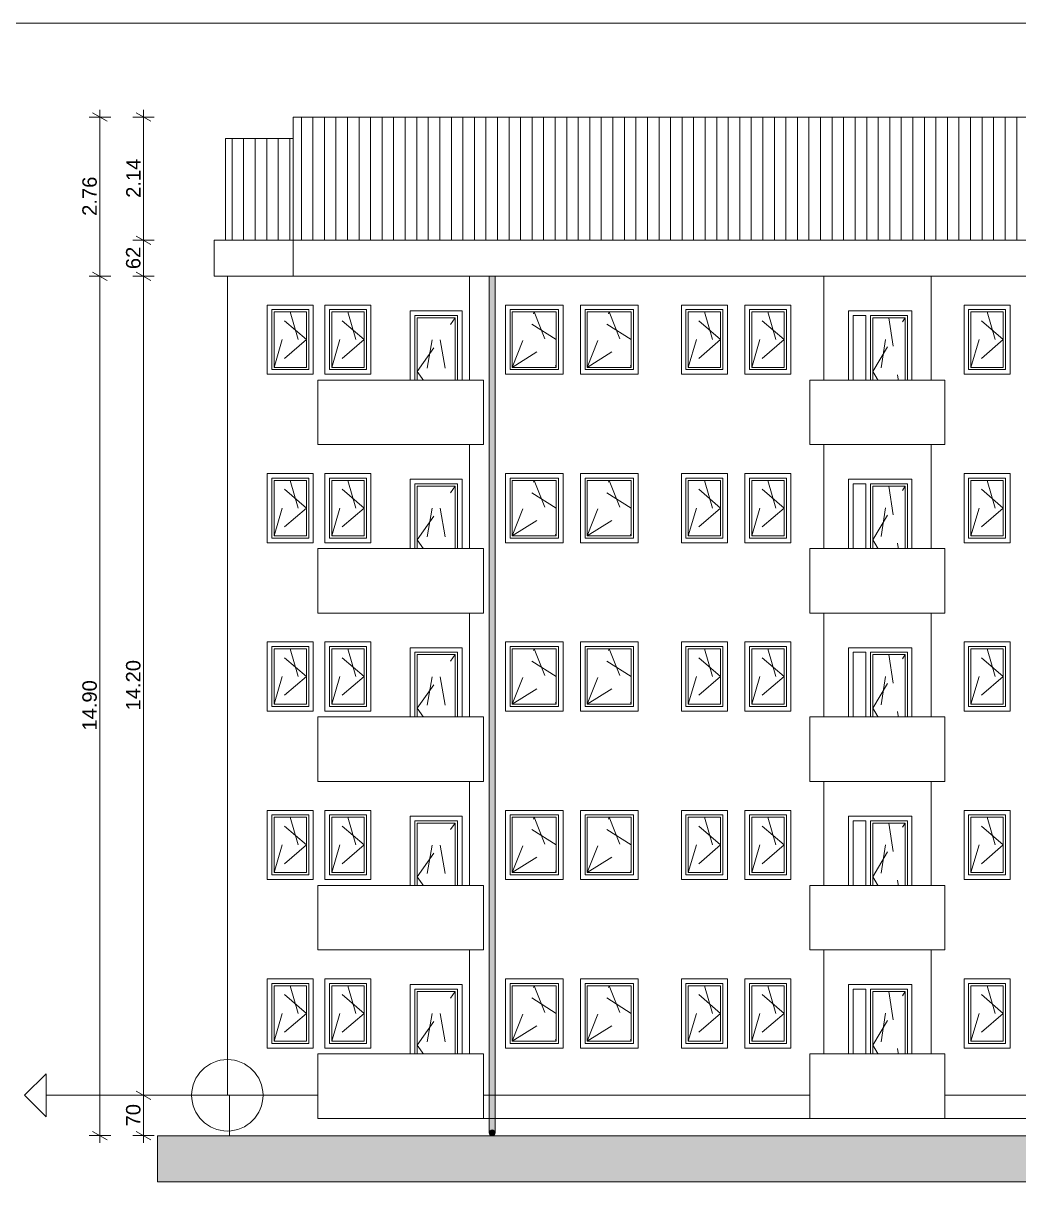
# Model space of a CAD drawing. Header units: feet. Extents: x 2573764 to 2624673, y -122443 to -81443.
# Drawn here: x 2582432 to 2599691, y -101529 to -81443 of the extents above; entities that cross this region are included whole.
import ezdxf

# ---------------------------------------------------------------- set-up
doc = ezdxf.new("R2010")
doc.units = ezdxf.units.FT
doc.header["$MEASUREMENT"] = 0
doc.set_wipeout_variables(frame=1)
doc.linetypes.add('thk_line_type', pattern=[1000, 500, -500])
doc.linetypes.add('Wipeout_Contour', pattern=[1000, 0, -1000])
for name, color, linetype, lineweight in [('2D Drafting - General_Pen_No__1', 7, 'Continuous', 5), ('2D Drafting - General_Pen_No__20', 1, 'Continuous', 5), ('Dimensioning - General_Pen_No__1', 7, 'Continuous', 5), ('Exterior walls_Pen_No__1', 7, 'Continuous', 5), ('Exterior walls_Pen_No__19', 255, 'Continuous', 5), ('Exterior walls_Pen_No__20', 1, 'Continuous', 5), ('Lines_Pen_No__20', 1, 'Continuous', 5), ('Shell - Roof_Pen_No__1', 7, 'Continuous', 5), ('Shell - Roof_Pen_No__20', 1, 'Continuous', 5), ('Shell - Roof_Pen_No__21', 7, 'Continuous', 5)]:
    doc.layers.add(name, color=color, linetype=linetype, lineweight=lineweight)
doc.layers.add('2D Drafting - General_Pen_No__61', color=7, linetype='Continuous', lineweight=5, true_color=0x6a6a6a)
doc.layers.add('Shell - Roof_Pen_No__81', color=7, linetype='Continuous', lineweight=5, true_color=0x6a6a6a)
for name, color, linetype in [('Dimensioning - General', 7, 'Continuous'), ('Exterior walls', 7, 'Continuous'), ('Shell - Roof', 7, 'Continuous')]:
    doc.layers.add(name, color=color, linetype=linetype)
doc.styles.add('GENERATED_STYLE_1', font='arial.ttf')
doc.dimstyles.new('GENERATED_STYLE__1', dxfattribs={"dimtxt": 250, "dimasz": 190, "dimexe": 0.18, "dimexo": 3, "dimgap": 0.09, "dimtad": 1, "dimlfac": 0.001, "dimzin": 0, "dimdsep": 46, "dimtxsty": 'GENERATED_STYLE_1', "dimblk": 'ARROWHEAD_2', "dimblk1": 'ARROWHEAD_2', "dimblk2": 'ARROWHEAD_2', "dimcen": 0.09, "dimclrd": 7, "dimclre": 7, "dimclrt": 7, "dimadec": 0, "dimazin": 0, "dimtfac": 1, "dimtdec": 4, "dimtmove": 0, "dimatfit": 3, "dimfxl": 1, "dimtolj": 1, "dimtzin": 0, "dimarcsym": 0})
pattern_1 = [(90, (2247653.82, -76424.97), (-200, 0), [])]

# ---------------------------------------------------------------- blocks, each defined once
blk = doc.blocks.new('*D8', base_point=(2247654, -76425))
at = {"layer": 'Dimensioning - General_Pen_No__1', "color": 7, "linetype": 'Continuous', "lineweight": 5, "transparency": 16777216}
for p, q in [((2584705, -100029), (2584330, -100029)), ((2584393, -99957), (2584643, -100102)), ((2584518, -100729), (2584518, -100029)), ((2584705, -100729), (2584330, -100729)), ((2584393, -100657), (2584643, -100802)), ((2584518, -100852), (2584518, -100729))]:
    blk.add_line(p, q, dxfattribs=at)
at = {"layer": 'Dimensioning - General_Pen_No__1', "color": 7, "lineweight": 5, "transparency": 16777216, "insert": (2584468, -100569), "char_height": 250, "attachment_point": 7, "rotation": 90, "style": 'GENERATED_STYLE_1'}
blk.add_mtext('\\A1;70', dxfattribs=at)
blk = doc.blocks.new('ARROWHEAD_2')
at = {"color": 0, "linetype": 'Continuous', "lineweight": 0}
for p, q in [((0, 0), (-1, 0)), ((-0.38, -0.66), (0.38, 0.66))]:
    blk.add_line(p, q, dxfattribs=at)
blk = doc.blocks.new('*D9', base_point=(2247654, -76425))
at = {"layer": 'Dimensioning - General_Pen_No__1', "color": 7, "linetype": 'Continuous', "lineweight": 5, "transparency": 16777216}
for p, q in [((2584393, -85757), (2584643, -85902)), ((2584705, -85829), (2584330, -85829)), ((2584518, -100029), (2584518, -85829)), ((2584705, -100029), (2584330, -100029)), ((2584393, -99957), (2584643, -100102))]:
    blk.add_line(p, q, dxfattribs=at)
at = {"layer": 'Dimensioning - General_Pen_No__1', "color": 7, "lineweight": 5, "transparency": 16777216, "insert": (2584468, -93357), "char_height": 250, "attachment_point": 7, "rotation": 90, "style": 'GENERATED_STYLE_1'}
blk.add_mtext('\\A1;14.20', dxfattribs=at)
blk = doc.blocks.new('*D10', base_point=(2247654, -76425))
at = {"layer": 'Dimensioning - General_Pen_No__1', "color": 7, "linetype": 'Continuous', "lineweight": 5, "transparency": 16777216}
for p, q in [((2584393, -85134), (2584643, -85278)), ((2584705, -85206), (2584330, -85206)), ((2584518, -85829), (2584518, -85206)), ((2584393, -85757), (2584643, -85902)), ((2584705, -85829), (2584330, -85829))]:
    blk.add_line(p, q, dxfattribs=at)
at = {"layer": 'Dimensioning - General_Pen_No__1', "color": 7, "lineweight": 5, "transparency": 16777216, "insert": (2584468, -85707), "char_height": 250, "attachment_point": 7, "rotation": 90, "style": 'GENERATED_STYLE_1'}
blk.add_mtext('\\A1;62', dxfattribs=at)
blk = doc.blocks.new('*D11', base_point=(2247654, -76425))
at = {"layer": 'Dimensioning - General_Pen_No__1', "color": 7, "linetype": 'Continuous', "lineweight": 5, "transparency": 16777216}
for p, q in [((2584518, -83070), (2584518, -82948)), ((2584705, -83070), (2584330, -83070)), ((2584643, -83143), (2584393, -82998)), ((2584518, -85206), (2584518, -83070)), ((2584393, -85134), (2584643, -85278)), ((2584705, -85206), (2584330, -85206))]:
    blk.add_line(p, q, dxfattribs=at)
at = {"layer": 'Dimensioning - General_Pen_No__1', "color": 7, "lineweight": 5, "transparency": 16777216, "insert": (2584468, -84471), "char_height": 250, "attachment_point": 7, "rotation": 90, "style": 'GENERATED_STYLE_1'}
blk.add_mtext('\\A1;2.14', dxfattribs=at)
blk = doc.blocks.new('*D12', base_point=(2247654, -76425))
at = {"layer": 'Dimensioning - General_Pen_No__1', "color": 7, "linetype": 'Continuous', "lineweight": 5, "transparency": 16777216}
for p, q in [((2583636, -85757), (2583886, -85902)), ((2583949, -85829), (2583574, -85829)), ((2583761, -100729), (2583761, -85829)), ((2583949, -100729), (2583574, -100729)), ((2583636, -100657), (2583886, -100802)), ((2583761, -100852), (2583761, -100729))]:
    blk.add_line(p, q, dxfattribs=at)
at = {"layer": 'Dimensioning - General_Pen_No__1', "color": 7, "lineweight": 5, "transparency": 16777216, "insert": (2583711, -93707), "char_height": 250, "attachment_point": 7, "rotation": 90, "style": 'GENERATED_STYLE_1'}
blk.add_mtext('\\A1;14.90', dxfattribs=at)
blk = doc.blocks.new('*D13', base_point=(2247654, -76425))
at = {"layer": 'Dimensioning - General_Pen_No__1', "color": 7, "linetype": 'Continuous', "lineweight": 5, "transparency": 16777216}
for p, q in [((2583761, -83070), (2583761, -82948)), ((2583949, -83070), (2583574, -83070)), ((2583886, -83143), (2583636, -82998)), ((2583761, -85829), (2583761, -83070)), ((2583636, -85757), (2583886, -85902)), ((2583949, -85829), (2583574, -85829))]:
    blk.add_line(p, q, dxfattribs=at)
at = {"layer": 'Dimensioning - General_Pen_No__1', "color": 7, "lineweight": 5, "transparency": 16777216, "insert": (2583711, -84783), "char_height": 250, "attachment_point": 7, "rotation": 90, "style": 'GENERATED_STYLE_1'}
blk.add_mtext('\\A1;2.76', dxfattribs=at)
blk = doc.blocks.new('Wall_2', base_point=(2590561, -85829))
at = {"layer": 'Exterior walls', "linetype": 'Continuous', "lineweight": 5}
blk.add_hatch(color=255, dxfattribs=at).paths.add_polyline_path([(2590511, -85829), (2590511, -100680), (2590611, -100680), (2590611, -85829)])
at = {"layer": 'Exterior walls_Pen_No__1', "color": 7, "linetype": 'Continuous', "lineweight": 5, "flags": 128}
for points in [[(2590511, -85829), (2590511, -100680)], [(2590611, -85829), (2590511, -85829)], [(2590611, -100680), (2590611, -85829)], [(2590511, -100680), (2590611, -100680)]]:
    blk.add_lwpolyline(points, dxfattribs=at)
blk = doc.blocks.new('Line_1', base_point=(2585971, -100030))
at = {"layer": 'Shell - Roof_Pen_No__20', "color": 1, "linetype": 'Continuous', "lineweight": 5}
for p, q in [((2582457, -100030), (2582832, -99655)), ((2582832, -99655), (2582832, -100405)), ((2582457, -100030), (2582832, -100405)), ((2585971, -100030), (2582832, -100030))]:
    blk.add_line(p, q, dxfattribs=at)

msp = doc.modelspace()

# ---------------------------------------------------------------- hatches: boundary and pattern name
at = {"layer": '2D Drafting - General_Pen_No__61', "linetype": 'Continuous', "lineweight": 5, "true_color": 0x6a6a6a}
msp.add_hatch(color=251, dxfattribs=at).paths.add_polyline_path([(2588761.261, -100729.481), (2609661.261, -100729.481), (2609661.261, -101529.481), (2588761.261, -101529.481), (2584761.261, -101529.481), (2584761.261, -100729.481)])
at = {"layer": 'Exterior walls_Pen_No__19', "linetype": 'Continuous', "lineweight": 5}
msp.add_hatch(color=255, dxfattribs=at).paths.add_polyline_path([(2590511.261, -100679.587, 1), (2590611.261, -100679.587, 1)])

# ---------------------------------------------------------------- linework, layer by layer
at = {"layer": '2D Drafting - General_Pen_No__1', "color": 7, "linetype": 'Continuous', "lineweight": 5, "flags": 128}
msp.add_lwpolyline([(2588761.261, -100729.481), (2609661.261, -100729.481), (2609661.261, -101529.481), (2588761.261, -101529.481), (2584761.261, -101529.481), (2584761.261, -100729.481)], close=True, dxfattribs=at)
at = {"layer": '2D Drafting - General_Pen_No__20', "color": 1, "linetype": 'Continuous', "lineweight": 5}
msp.add_circle((2585971.261, -100029.481), 618.91, dxfattribs=at)
at = {"layer": 'Exterior walls_Pen_No__1', "color": 7, "linetype": 'Continuous', "lineweight": 5, "flags": 128}
msp.add_lwpolyline([(2590511.261, -100679.587, 1), (2590611.261, -100679.587, 1)], format="xyb", close=True, dxfattribs=at)
at = {"layer": 'Exterior walls_Pen_No__20', "color": 1, "linetype": 'Continuous', "lineweight": 5}
for points in [[(2586661.261, -87529.481), (2587461.261, -87529.481), (2587461.261, -86329.481), (2586661.261, -86329.481)], [(2587661.261, -87529.481), (2588461.261, -87529.481), (2588461.261, -86329.481), (2587661.261, -86329.481)], [(2590791.261, -87529.481), (2591791.261, -87529.481), (2591791.261, -86329.481), (2590791.261, -86329.481)], [(2592091.261, -87529.481), (2593091.261, -87529.481), (2593091.261, -86329.481), (2592091.261, -86329.481)], [(2593841.261, -87529.481), (2594641.261, -87529.481), (2594641.261, -86329.481), (2593841.261, -86329.481)], [(2594941.261, -87529.481), (2595741.261, -87529.481), (2595741.261, -86329.481), (2594941.261, -86329.481)], [(2598741.261, -87529.481), (2599541.261, -87529.481), (2599541.261, -86329.481), (2598741.261, -86329.481)], [(2586741.261, -87449.481), (2587381.261, -87449.481), (2587381.261, -86409.481), (2586741.261, -86409.481)], [(2586781.261, -87409.481), (2587341.261, -87409.481), (2587341.261, -86449.481), (2586781.261, -86449.481)], [(2587741.261, -87449.481), (2588381.261, -87449.481), (2588381.261, -86409.481), (2587741.261, -86409.481)], [(2587781.261, -87409.481), (2588341.261, -87409.481), (2588341.261, -86449.481), (2587781.261, -86449.481)], [(2590041.261, -88529.481), (2589141.261, -88529.481), (2589141.261, -86429.481), (2590041.261, -86429.481)], [(2589961.261, -88449.481), (2589221.261, -88449.481), (2589221.261, -86509.481), (2589961.261, -86509.481)], [(2589921.261, -88409.481), (2589261.261, -88409.481), (2589261.261, -86549.481), (2589921.261, -86549.481)], [(2590871.261, -87449.481), (2591711.261, -87449.481), (2591711.261, -86409.481), (2590871.261, -86409.481)], [(2590911.261, -87409.481), (2591671.261, -87409.481), (2591671.261, -86449.481), (2590911.261, -86449.481)], [(2592171.261, -87449.481), (2593011.261, -87449.481), (2593011.261, -86409.481), (2592171.261, -86409.481)], [(2592211.261, -87409.481), (2592971.261, -87409.481), (2592971.261, -86449.481), (2592211.261, -86449.481)], [(2593921.261, -87449.481), (2594561.261, -87449.481), (2594561.261, -86409.481), (2593921.261, -86409.481)], [(2593961.261, -87409.481), (2594521.261, -87409.481), (2594521.261, -86449.481), (2593961.261, -86449.481)], [(2595021.261, -87449.481), (2595661.261, -87449.481), (2595661.261, -86409.481), (2595021.261, -86409.481)], [(2595061.261, -87409.481), (2595621.261, -87409.481), (2595621.261, -86449.481), (2595061.261, -86449.481)], [(2597118.918, -88449.481), (2597758.918, -88449.481), (2597758.918, -86509.481), (2597118.918, -86509.481)], [(2597158.918, -88409.481), (2597718.918, -88409.481), (2597718.918, -86549.481), (2597158.918, -86549.481)], [(2598821.261, -87449.481), (2599461.261, -87449.481), (2599461.261, -86409.481), (2598821.261, -86409.481)], [(2598861.261, -87409.481), (2599421.261, -87409.481), (2599421.261, -86449.481), (2598861.261, -86449.481)], [(2586661.261, -90449.481), (2587461.261, -90449.481), (2587461.261, -89249.481), (2586661.261, -89249.481)], [(2586741.261, -90369.481), (2587381.261, -90369.481), (2587381.261, -89329.481), (2586741.261, -89329.481)], [(2586781.261, -90329.481), (2587341.261, -90329.481), (2587341.261, -89369.481), (2586781.261, -89369.481)], [(2587661.261, -90449.481), (2588461.261, -90449.481), (2588461.261, -89249.481), (2587661.261, -89249.481)], [(2587741.261, -90369.481), (2588381.261, -90369.481), (2588381.261, -89329.481), (2587741.261, -89329.481)], [(2587781.261, -90329.481), (2588341.261, -90329.481), (2588341.261, -89369.481), (2587781.261, -89369.481)], [(2590041.261, -91449.481), (2589141.261, -91449.481), (2589141.261, -89349.481), (2590041.261, -89349.481)], [(2590791.261, -90449.481), (2591791.261, -90449.481), (2591791.261, -89249.481), (2590791.261, -89249.481)], [(2590871.261, -90369.481), (2591711.261, -90369.481), (2591711.261, -89329.481), (2590871.261, -89329.481)], [(2590911.261, -90329.481), (2591671.261, -90329.481), (2591671.261, -89369.481), (2590911.261, -89369.481)], [(2592091.261, -90449.481), (2593091.261, -90449.481), (2593091.261, -89249.481), (2592091.261, -89249.481)], [(2592171.261, -90369.481), (2593011.261, -90369.481), (2593011.261, -89329.481), (2592171.261, -89329.481)], [(2592211.261, -90329.481), (2592971.261, -90329.481), (2592971.261, -89369.481), (2592211.261, -89369.481)], [(2593841.261, -90449.481), (2594641.261, -90449.481), (2594641.261, -89249.481), (2593841.261, -89249.481)], [(2593921.261, -90369.481), (2594561.261, -90369.481), (2594561.261, -89329.481), (2593921.261, -89329.481)], [(2593961.261, -90329.481), (2594521.261, -90329.481), (2594521.261, -89369.481), (2593961.261, -89369.481)], [(2594941.261, -90449.481), (2595741.261, -90449.481), (2595741.261, -89249.481), (2594941.261, -89249.481)], [(2595021.261, -90369.481), (2595661.261, -90369.481), (2595661.261, -89329.481), (2595021.261, -89329.481)], [(2595061.261, -90329.481), (2595621.261, -90329.481), (2595621.261, -89369.481), (2595061.261, -89369.481)], [(2598741.261, -90449.481), (2599541.261, -90449.481), (2599541.261, -89249.481), (2598741.261, -89249.481)], [(2598821.261, -90369.481), (2599461.261, -90369.481), (2599461.261, -89329.481), (2598821.261, -89329.481)], [(2598861.261, -90329.481), (2599421.261, -90329.481), (2599421.261, -89369.481), (2598861.261, -89369.481)], [(2589961.261, -91369.481), (2589221.261, -91369.481), (2589221.261, -89429.481), (2589961.261, -89429.481)], [(2589921.261, -91329.481), (2589261.261, -91329.481), (2589261.261, -89469.481), (2589921.261, -89469.481)], [(2597118.918, -91369.481), (2597758.918, -91369.481), (2597758.918, -89429.481), (2597118.918, -89429.481)], [(2597158.918, -91329.481), (2597718.918, -91329.481), (2597718.918, -89469.481), (2597158.918, -89469.481)], [(2586661.261, -93369.481), (2587461.261, -93369.481), (2587461.261, -92169.481), (2586661.261, -92169.481)], [(2587661.261, -93369.481), (2588461.261, -93369.481), (2588461.261, -92169.481), (2587661.261, -92169.481)], [(2590791.261, -93369.481), (2591791.261, -93369.481), (2591791.261, -92169.481), (2590791.261, -92169.481)], [(2592091.261, -93369.481), (2593091.261, -93369.481), (2593091.261, -92169.481), (2592091.261, -92169.481)], [(2593841.261, -93369.481), (2594641.261, -93369.481), (2594641.261, -92169.481), (2593841.261, -92169.481)], [(2594941.261, -93369.481), (2595741.261, -93369.481), (2595741.261, -92169.481), (2594941.261, -92169.481)], [(2598741.261, -93369.481), (2599541.261, -93369.481), (2599541.261, -92169.481), (2598741.261, -92169.481)], [(2586741.261, -93289.481), (2587381.261, -93289.481), (2587381.261, -92249.481), (2586741.261, -92249.481)], [(2586781.261, -93249.481), (2587341.261, -93249.481), (2587341.261, -92289.481), (2586781.261, -92289.481)], [(2587741.261, -93289.481), (2588381.261, -93289.481), (2588381.261, -92249.481), (2587741.261, -92249.481)], [(2587781.261, -93249.481), (2588341.261, -93249.481), (2588341.261, -92289.481), (2587781.261, -92289.481)], [(2590041.261, -94369.481), (2589141.261, -94369.481), (2589141.261, -92269.481), (2590041.261, -92269.481)], [(2589961.261, -94289.481), (2589221.261, -94289.481), (2589221.261, -92349.481), (2589961.261, -92349.481)], [(2589921.261, -94249.481), (2589261.261, -94249.481), (2589261.261, -92389.481), (2589921.261, -92389.481)], [(2590871.261, -93289.481), (2591711.261, -93289.481), (2591711.261, -92249.481), (2590871.261, -92249.481)], [(2590911.261, -93249.481), (2591671.261, -93249.481), (2591671.261, -92289.481), (2590911.261, -92289.481)], [(2592171.261, -93289.481), (2593011.261, -93289.481), (2593011.261, -92249.481), (2592171.261, -92249.481)], [(2592211.261, -93249.481), (2592971.261, -93249.481), (2592971.261, -92289.481), (2592211.261, -92289.481)], [(2593921.261, -93289.481), (2594561.261, -93289.481), (2594561.261, -92249.481), (2593921.261, -92249.481)], [(2593961.261, -93249.481), (2594521.261, -93249.481), (2594521.261, -92289.481), (2593961.261, -92289.481)], [(2595021.261, -93289.481), (2595661.261, -93289.481), (2595661.261, -92249.481), (2595021.261, -92249.481)], [(2595061.261, -93249.481), (2595621.261, -93249.481), (2595621.261, -92289.481), (2595061.261, -92289.481)], [(2597118.918, -94289.481), (2597758.918, -94289.481), (2597758.918, -92349.481), (2597118.918, -92349.481)], [(2597158.918, -94249.481), (2597718.918, -94249.481), (2597718.918, -92389.481), (2597158.918, -92389.481)], [(2598821.261, -93289.481), (2599461.261, -93289.481), (2599461.261, -92249.481), (2598821.261, -92249.481)], [(2598861.261, -93249.481), (2599421.261, -93249.481), (2599421.261, -92289.481), (2598861.261, -92289.481)], [(2586661.261, -96289.481), (2587461.261, -96289.481), (2587461.261, -95089.481), (2586661.261, -95089.481)], [(2586741.261, -96209.481), (2587381.261, -96209.481), (2587381.261, -95169.481), (2586741.261, -95169.481)], [(2586781.261, -96169.481), (2587341.261, -96169.481), (2587341.261, -95209.481), (2586781.261, -95209.481)], [(2587661.261, -96289.481), (2588461.261, -96289.481), (2588461.261, -95089.481), (2587661.261, -95089.481)], [(2587741.261, -96209.481), (2588381.261, -96209.481), (2588381.261, -95169.481), (2587741.261, -95169.481)], [(2587781.261, -96169.481), (2588341.261, -96169.481), (2588341.261, -95209.481), (2587781.261, -95209.481)], [(2590041.261, -97289.481), (2589141.261, -97289.481), (2589141.261, -95189.481), (2590041.261, -95189.481)], [(2590791.261, -96289.481), (2591791.261, -96289.481), (2591791.261, -95089.481), (2590791.261, -95089.481)], [(2590871.261, -96209.481), (2591711.261, -96209.481), (2591711.261, -95169.481), (2590871.261, -95169.481)], [(2590911.261, -96169.481), (2591671.261, -96169.481), (2591671.261, -95209.481), (2590911.261, -95209.481)], [(2592091.261, -96289.481), (2593091.261, -96289.481), (2593091.261, -95089.481), (2592091.261, -95089.481)], [(2592171.261, -96209.481), (2593011.261, -96209.481), (2593011.261, -95169.481), (2592171.261, -95169.481)], [(2592211.261, -96169.481), (2592971.261, -96169.481), (2592971.261, -95209.481), (2592211.261, -95209.481)], [(2593841.261, -96289.481), (2594641.261, -96289.481), (2594641.261, -95089.481), (2593841.261, -95089.481)], [(2593921.261, -96209.481), (2594561.261, -96209.481), (2594561.261, -95169.481), (2593921.261, -95169.481)], [(2593961.261, -96169.481), (2594521.261, -96169.481), (2594521.261, -95209.481), (2593961.261, -95209.481)], [(2594941.261, -96289.481), (2595741.261, -96289.481), (2595741.261, -95089.481), (2594941.261, -95089.481)], [(2595021.261, -96209.481), (2595661.261, -96209.481), (2595661.261, -95169.481), (2595021.261, -95169.481)], [(2595061.261, -96169.481), (2595621.261, -96169.481), (2595621.261, -95209.481), (2595061.261, -95209.481)], [(2598741.261, -96289.481), (2599541.261, -96289.481), (2599541.261, -95089.481), (2598741.261, -95089.481)], [(2598821.261, -96209.481), (2599461.261, -96209.481), (2599461.261, -95169.481), (2598821.261, -95169.481)], [(2598861.261, -96169.481), (2599421.261, -96169.481), (2599421.261, -95209.481), (2598861.261, -95209.481)], [(2589961.261, -97209.481), (2589221.261, -97209.481), (2589221.261, -95269.481), (2589961.261, -95269.481)], [(2589921.261, -97169.481), (2589261.261, -97169.481), (2589261.261, -95309.481), (2589921.261, -95309.481)], [(2597118.918, -97209.481), (2597758.918, -97209.481), (2597758.918, -95269.481), (2597118.918, -95269.481)], [(2597158.918, -97169.481), (2597718.918, -97169.481), (2597718.918, -95309.481), (2597158.918, -95309.481)], [(2586661.261, -99209.481), (2587461.261, -99209.481), (2587461.261, -98009.481), (2586661.261, -98009.481)], [(2587661.261, -99209.481), (2588461.261, -99209.481), (2588461.261, -98009.481), (2587661.261, -98009.481)], [(2590791.261, -99209.481), (2591791.261, -99209.481), (2591791.261, -98009.481), (2590791.261, -98009.481)], [(2592091.261, -99209.481), (2593091.261, -99209.481), (2593091.261, -98009.481), (2592091.261, -98009.481)], [(2593841.261, -99209.481), (2594641.261, -99209.481), (2594641.261, -98009.481), (2593841.261, -98009.481)], [(2594941.261, -99209.481), (2595741.261, -99209.481), (2595741.261, -98009.481), (2594941.261, -98009.481)], [(2598741.261, -99209.481), (2599541.261, -99209.481), (2599541.261, -98009.481), (2598741.261, -98009.481)], [(2586741.261, -99129.481), (2587381.261, -99129.481), (2587381.261, -98089.481), (2586741.261, -98089.481)], [(2586781.261, -99089.481), (2587341.261, -99089.481), (2587341.261, -98129.481), (2586781.261, -98129.481)], [(2587741.261, -99129.481), (2588381.261, -99129.481), (2588381.261, -98089.481), (2587741.261, -98089.481)], [(2587781.261, -99089.481), (2588341.261, -99089.481), (2588341.261, -98129.481), (2587781.261, -98129.481)], [(2590041.261, -100209.481), (2589141.261, -100209.481), (2589141.261, -98109.481), (2590041.261, -98109.481)], [(2589961.261, -100129.481), (2589221.261, -100129.481), (2589221.261, -98189.481), (2589961.261, -98189.481)], [(2590871.261, -99129.481), (2591711.261, -99129.481), (2591711.261, -98089.481), (2590871.261, -98089.481)], [(2590911.261, -99089.481), (2591671.261, -99089.481), (2591671.261, -98129.481), (2590911.261, -98129.481)], [(2592171.261, -99129.481), (2593011.261, -99129.481), (2593011.261, -98089.481), (2592171.261, -98089.481)], [(2592211.261, -99089.481), (2592971.261, -99089.481), (2592971.261, -98129.481), (2592211.261, -98129.481)], [(2593921.261, -99129.481), (2594561.261, -99129.481), (2594561.261, -98089.481), (2593921.261, -98089.481)], [(2593961.261, -99089.481), (2594521.261, -99089.481), (2594521.261, -98129.481), (2593961.261, -98129.481)], [(2595021.261, -99129.481), (2595661.261, -99129.481), (2595661.261, -98089.481), (2595021.261, -98089.481)], [(2595061.261, -99089.481), (2595621.261, -99089.481), (2595621.261, -98129.481), (2595061.261, -98129.481)], [(2597118.918, -100129.481), (2597758.918, -100129.481), (2597758.918, -98189.481), (2597118.918, -98189.481)], [(2598821.261, -99129.481), (2599461.261, -99129.481), (2599461.261, -98089.481), (2598821.261, -98089.481)], [(2598861.261, -99089.481), (2599421.261, -99089.481), (2599421.261, -98129.481), (2598861.261, -98129.481)], [(2589921.261, -100089.481), (2589261.261, -100089.481), (2589261.261, -98229.481), (2589921.261, -98229.481)], [(2597158.918, -100089.481), (2597718.918, -100089.481), (2597718.918, -98229.481), (2597158.918, -98229.481)]]:
    msp.add_lwpolyline(points, close=True, dxfattribs=at)
for points in [[(2597038.918, -86429.481), (2596738.918, -86429.481), (2596738.918, -88529.481), (2597038.918, -88529.481)], [(2597038.918, -86509.481), (2596818.918, -86509.481), (2596818.918, -88449.481), (2597038.918, -88449.481)], [(2597038.918, -88529.481), (2597838.918, -88529.481), (2597838.918, -86429.481), (2597038.918, -86429.481)], [(2597038.918, -86509.481), (2597038.918, -88449.481)], [(2597038.918, -89349.481), (2596738.918, -89349.481), (2596738.918, -91449.481), (2597038.918, -91449.481)], [(2597038.918, -91449.481), (2597838.918, -91449.481), (2597838.918, -89349.481), (2597038.918, -89349.481)], [(2597038.918, -89429.481), (2596818.918, -89429.481), (2596818.918, -91369.481), (2597038.918, -91369.481)], [(2597038.918, -89429.481), (2597038.918, -91369.481)], [(2597038.918, -92269.481), (2596738.918, -92269.481), (2596738.918, -94369.481), (2597038.918, -94369.481)], [(2597038.918, -92349.481), (2596818.918, -92349.481), (2596818.918, -94289.481), (2597038.918, -94289.481)], [(2597038.918, -94369.481), (2597838.918, -94369.481), (2597838.918, -92269.481), (2597038.918, -92269.481)], [(2597038.918, -92349.481), (2597038.918, -94289.481)], [(2597038.918, -95189.481), (2596738.918, -95189.481), (2596738.918, -97289.481), (2597038.918, -97289.481)], [(2597038.918, -97289.481), (2597838.918, -97289.481), (2597838.918, -95189.481), (2597038.918, -95189.481)], [(2597038.918, -95269.481), (2596818.918, -95269.481), (2596818.918, -97209.481), (2597038.918, -97209.481)], [(2597038.918, -95269.481), (2597038.918, -97209.481)], [(2597038.918, -98109.481), (2596738.918, -98109.481), (2596738.918, -100209.481), (2597038.918, -100209.481)], [(2597038.918, -98189.481), (2596818.918, -98189.481), (2596818.918, -100129.481), (2597038.918, -100129.481)], [(2597038.918, -100209.481), (2597838.918, -100209.481), (2597838.918, -98109.481), (2597038.918, -98109.481)], [(2597038.918, -98189.481), (2597038.918, -100129.481)]]:
    msp.add_lwpolyline(points, dxfattribs=at)
at = {"layer": 'Lines_Pen_No__20', "color": 1, "linetype": 'thk_line_type', "lineweight": 5}
for p, q in [((2586781.261, -87409.481), (2587061.261, -86449.481)), ((2587341.261, -86929.481), (2586781.261, -86449.481)), ((2587061.261, -86449.481), (2587341.261, -87409.481)), ((2587781.261, -87409.481), (2588061.261, -86449.481)), ((2588341.261, -86929.481), (2587781.261, -86449.481)), ((2588061.261, -86449.481), (2588341.261, -87409.481)), ((2589261.261, -87479.481), (2589921.261, -86549.481)), ((2589261.261, -88409.481), (2589591.261, -86549.481)), ((2589921.261, -88409.481), (2589591.261, -86549.481)), ((2591671.261, -86929.481), (2590911.261, -86449.481)), ((2590911.261, -87409.481), (2591291.261, -86449.481)), ((2591291.261, -86449.481), (2591671.261, -87409.481)), ((2592971.261, -86929.481), (2592211.261, -86449.481)), ((2592211.261, -87409.481), (2592591.261, -86449.481)), ((2592591.261, -86449.481), (2592971.261, -87409.481)), ((2593961.261, -87409.481), (2594241.261, -86449.481)), ((2594521.261, -86929.481), (2593961.261, -86449.481)), ((2594241.261, -86449.481), (2594521.261, -87409.481)), ((2595061.261, -87409.481), (2595341.261, -86449.481)), ((2595621.261, -86929.481), (2595061.261, -86449.481)), ((2595341.261, -86449.481), (2595621.261, -87409.481)), ((2597158.918, -87479.481), (2597718.918, -86549.481)), ((2597158.918, -88409.481), (2597438.918, -86549.481)), ((2597438.918, -86549.481), (2597718.918, -88409.481)), ((2598861.261, -87409.481), (2599141.261, -86449.481)), ((2599421.261, -86929.481), (2598861.261, -86449.481)), ((2599141.261, -86449.481), (2599421.261, -87409.481)), ((2587341.261, -86929.481), (2586781.261, -87409.481)), ((2588341.261, -86929.481), (2587781.261, -87409.481)), ((2590911.261, -87409.481), (2591671.261, -86929.481)), ((2592211.261, -87409.481), (2592971.261, -86929.481)), ((2594521.261, -86929.481), (2593961.261, -87409.481)), ((2595621.261, -86929.481), (2595061.261, -87409.481)), ((2599421.261, -86929.481), (2598861.261, -87409.481)), ((2589261.261, -87479.481), (2589921.261, -88409.481)), ((2597158.918, -87479.481), (2597718.918, -88409.481)), ((2586781.261, -90329.481), (2587061.261, -89369.481)), ((2587341.261, -89849.481), (2586781.261, -89369.481)), ((2587061.261, -89369.481), (2587341.261, -90329.481)), ((2587781.261, -90329.481), (2588061.261, -89369.481)), ((2588341.261, -89849.481), (2587781.261, -89369.481)), ((2588061.261, -89369.481), (2588341.261, -90329.481)), ((2591671.261, -89849.481), (2590911.261, -89369.481)), ((2590911.261, -90329.481), (2591291.261, -89369.481)), ((2591291.261, -89369.481), (2591671.261, -90329.481)), ((2592971.261, -89849.481), (2592211.261, -89369.481)), ((2592211.261, -90329.481), (2592591.261, -89369.481)), ((2592591.261, -89369.481), (2592971.261, -90329.481)), ((2593961.261, -90329.481), (2594241.261, -89369.481)), ((2594521.261, -89849.481), (2593961.261, -89369.481)), ((2594241.261, -89369.481), (2594521.261, -90329.481)), ((2595061.261, -90329.481), (2595341.261, -89369.481)), ((2595621.261, -89849.481), (2595061.261, -89369.481)), ((2595341.261, -89369.481), (2595621.261, -90329.481)), ((2598861.261, -90329.481), (2599141.261, -89369.481)), ((2599421.261, -89849.481), (2598861.261, -89369.481)), ((2599141.261, -89369.481), (2599421.261, -90329.481)), ((2589261.261, -90399.481), (2589921.261, -89469.481)), ((2589261.261, -91329.481), (2589591.261, -89469.481)), ((2589921.261, -91329.481), (2589591.261, -89469.481)), ((2597158.918, -90399.481), (2597718.918, -89469.481)), ((2597158.918, -91329.481), (2597438.918, -89469.481)), ((2597438.918, -89469.481), (2597718.918, -91329.481)), ((2587341.261, -89849.481), (2586781.261, -90329.481)), ((2588341.261, -89849.481), (2587781.261, -90329.481)), ((2590911.261, -90329.481), (2591671.261, -89849.481)), ((2592211.261, -90329.481), (2592971.261, -89849.481)), ((2594521.261, -89849.481), (2593961.261, -90329.481)), ((2595621.261, -89849.481), (2595061.261, -90329.481)), ((2599421.261, -89849.481), (2598861.261, -90329.481)), ((2589261.261, -90399.481), (2589921.261, -91329.481)), ((2597158.918, -90399.481), (2597718.918, -91329.481)), ((2586781.261, -93249.481), (2587061.261, -92289.481)), ((2587341.261, -92769.481), (2586781.261, -92289.481)), ((2587061.261, -92289.481), (2587341.261, -93249.481)), ((2587781.261, -93249.481), (2588061.261, -92289.481)), ((2588341.261, -92769.481), (2587781.261, -92289.481)), ((2588061.261, -92289.481), (2588341.261, -93249.481)), ((2589261.261, -93319.481), (2589921.261, -92389.481)), ((2589261.261, -94249.481), (2589591.261, -92389.481)), ((2589921.261, -94249.481), (2589591.261, -92389.481)), ((2591671.261, -92769.481), (2590911.261, -92289.481)), ((2590911.261, -93249.481), (2591291.261, -92289.481)), ((2591291.261, -92289.481), (2591671.261, -93249.481)), ((2592971.261, -92769.481), (2592211.261, -92289.481)), ((2592211.261, -93249.481), (2592591.261, -92289.481)), ((2592591.261, -92289.481), (2592971.261, -93249.481)), ((2593961.261, -93249.481), (2594241.261, -92289.481)), ((2594521.261, -92769.481), (2593961.261, -92289.481)), ((2594241.261, -92289.481), (2594521.261, -93249.481)), ((2595061.261, -93249.481), (2595341.261, -92289.481)), ((2595621.261, -92769.481), (2595061.261, -92289.481)), ((2595341.261, -92289.481), (2595621.261, -93249.481)), ((2597158.918, -93319.481), (2597718.918, -92389.481)), ((2597158.918, -94249.481), (2597438.918, -92389.481)), ((2597438.918, -92389.481), (2597718.918, -94249.481)), ((2598861.261, -93249.481), (2599141.261, -92289.481)), ((2599421.261, -92769.481), (2598861.261, -92289.481)), ((2599141.261, -92289.481), (2599421.261, -93249.481)), ((2587341.261, -92769.481), (2586781.261, -93249.481)), ((2588341.261, -92769.481), (2587781.261, -93249.481)), ((2590911.261, -93249.481), (2591671.261, -92769.481)), ((2592211.261, -93249.481), (2592971.261, -92769.481)), ((2594521.261, -92769.481), (2593961.261, -93249.481)), ((2595621.261, -92769.481), (2595061.261, -93249.481)), ((2599421.261, -92769.481), (2598861.261, -93249.481)), ((2589261.261, -93319.481), (2589921.261, -94249.481)), ((2597158.918, -93319.481), (2597718.918, -94249.481)), ((2586781.261, -96169.481), (2587061.261, -95209.481)), ((2587341.261, -95689.481), (2586781.261, -95209.481)), ((2587061.261, -95209.481), (2587341.261, -96169.481)), ((2587781.261, -96169.481), (2588061.261, -95209.481)), ((2588341.261, -95689.481), (2587781.261, -95209.481)), ((2588061.261, -95209.481), (2588341.261, -96169.481)), ((2591671.261, -95689.481), (2590911.261, -95209.481)), ((2590911.261, -96169.481), (2591291.261, -95209.481)), ((2591291.261, -95209.481), (2591671.261, -96169.481)), ((2592971.261, -95689.481), (2592211.261, -95209.481)), ((2592211.261, -96169.481), (2592591.261, -95209.481)), ((2592591.261, -95209.481), (2592971.261, -96169.481)), ((2593961.261, -96169.481), (2594241.261, -95209.481)), ((2594521.261, -95689.481), (2593961.261, -95209.481)), ((2594241.261, -95209.481), (2594521.261, -96169.481)), ((2595061.261, -96169.481), (2595341.261, -95209.481)), ((2595621.261, -95689.481), (2595061.261, -95209.481)), ((2595341.261, -95209.481), (2595621.261, -96169.481)), ((2598861.261, -96169.481), (2599141.261, -95209.481)), ((2599421.261, -95689.481), (2598861.261, -95209.481)), ((2599141.261, -95209.481), (2599421.261, -96169.481)), ((2589261.261, -96239.481), (2589921.261, -95309.481)), ((2589261.261, -97169.481), (2589591.261, -95309.481)), ((2589921.261, -97169.481), (2589591.261, -95309.481)), ((2597158.918, -96239.481), (2597718.918, -95309.481)), ((2597158.918, -97169.481), (2597438.918, -95309.481)), ((2597438.918, -95309.481), (2597718.918, -97169.481)), ((2587341.261, -95689.481), (2586781.261, -96169.481)), ((2588341.261, -95689.481), (2587781.261, -96169.481)), ((2590911.261, -96169.481), (2591671.261, -95689.481)), ((2592211.261, -96169.481), (2592971.261, -95689.481)), ((2594521.261, -95689.481), (2593961.261, -96169.481)), ((2595621.261, -95689.481), (2595061.261, -96169.481)), ((2599421.261, -95689.481), (2598861.261, -96169.481)), ((2589261.261, -96239.481), (2589921.261, -97169.481)), ((2597158.918, -96239.481), (2597718.918, -97169.481)), ((2586781.261, -99089.481), (2587061.261, -98129.481)), ((2587341.261, -98609.481), (2586781.261, -98129.481)), ((2587061.261, -98129.481), (2587341.261, -99089.481)), ((2587781.261, -99089.481), (2588061.261, -98129.481)), ((2588341.261, -98609.481), (2587781.261, -98129.481)), ((2588061.261, -98129.481), (2588341.261, -99089.481)), ((2591671.261, -98609.481), (2590911.261, -98129.481)), ((2590911.261, -99089.481), (2591291.261, -98129.481)), ((2591291.261, -98129.481), (2591671.261, -99089.481)), ((2592971.261, -98609.481), (2592211.261, -98129.481)), ((2592211.261, -99089.481), (2592591.261, -98129.481)), ((2592591.261, -98129.481), (2592971.261, -99089.481)), ((2593961.261, -99089.481), (2594241.261, -98129.481)), ((2594521.261, -98609.481), (2593961.261, -98129.481)), ((2594241.261, -98129.481), (2594521.261, -99089.481)), ((2595061.261, -99089.481), (2595341.261, -98129.481)), ((2595621.261, -98609.481), (2595061.261, -98129.481)), ((2595341.261, -98129.481), (2595621.261, -99089.481)), ((2598861.261, -99089.481), (2599141.261, -98129.481)), ((2599421.261, -98609.481), (2598861.261, -98129.481)), ((2599141.261, -98129.481), (2599421.261, -99089.481)), ((2589261.261, -99159.481), (2589921.261, -98229.481)), ((2589261.261, -100089.481), (2589591.261, -98229.481)), ((2589921.261, -100089.481), (2589591.261, -98229.481)), ((2597158.918, -99159.481), (2597718.918, -98229.481)), ((2597158.918, -100089.481), (2597438.918, -98229.481)), ((2597438.918, -98229.481), (2597718.918, -100089.481)), ((2587341.261, -98609.481), (2586781.261, -99089.481)), ((2588341.261, -98609.481), (2587781.261, -99089.481)), ((2590911.261, -99089.481), (2591671.261, -98609.481)), ((2592211.261, -99089.481), (2592971.261, -98609.481)), ((2594521.261, -98609.481), (2593961.261, -99089.481)), ((2595621.261, -98609.481), (2595061.261, -99089.481)), ((2599421.261, -98609.481), (2598861.261, -99089.481)), ((2589261.261, -99159.481), (2589921.261, -100089.481)), ((2597158.918, -99159.481), (2597718.918, -100089.481))]:
    msp.add_line(p, q, dxfattribs=at)
at = {"layer": 'Shell - Roof_Pen_No__1', "color": 7, "linetype": 'Continuous', "lineweight": 5}
for p, q in [((2590171.261, -85829.481), (2590171.261, -87629.481)), ((2596311.261, -85829.481), (2596311.261, -87629.481)), ((2598171.261, -85829.481), (2598171.261, -87629.481)), ((2590171.261, -88749.481), (2590171.261, -90549.481)), ((2596311.261, -88749.481), (2596311.261, -90549.481)), ((2598171.261, -88749.481), (2598171.261, -90549.481)), ((2590171.261, -91669.481), (2590171.261, -93469.481)), ((2596311.261, -91669.481), (2596311.261, -93469.481)), ((2598171.261, -91669.481), (2598171.261, -93469.481)), ((2590171.261, -94589.481), (2590171.261, -96389.481)), ((2596311.261, -94589.481), (2596311.261, -96389.481)), ((2598171.261, -94589.481), (2598171.261, -96389.481)), ((2590171.261, -97509.481), (2590171.261, -99309.481)), ((2596311.261, -97509.481), (2596311.261, -99309.481)), ((2598171.261, -97509.481), (2598171.261, -99309.481))]:
    msp.add_line(p, q, dxfattribs=at)
for points in [[(2608511.261, -100029.481), (2608511.261, -85829.481), (2585971.261, -85829.481), (2585971.261, -100029.481)], [(2585971.261, -100029.481), (2587541.261, -100029.481)], [(2586011.261, -100029.481), (2586011.261, -100729.481)], [(2590411.261, -100029.481), (2596071.261, -100029.481)], [(2598411.261, -100029.481), (2604071.26, -100029.481)], [(2587541.261, -100429.481), (2606941.261, -100429.481)], [(2585971.261, -100729.481), (2587541.261, -100729.481)]]:
    msp.add_lwpolyline(points, dxfattribs=at)
for points in [[(2587461.261, -86329.481), (2586661.261, -86329.481), (2586661.261, -87529.481), (2587461.261, -87529.481)], [(2588461.261, -86329.481), (2587661.261, -86329.481), (2587661.261, -87529.481), (2588461.261, -87529.481)], [(2591791.261, -86329.481), (2590791.261, -86329.481), (2590791.261, -87529.481), (2591791.261, -87529.481)], [(2593091.261, -86329.481), (2592091.261, -86329.481), (2592091.261, -87529.481), (2593091.261, -87529.481)], [(2594641.261, -86329.481), (2593841.261, -86329.481), (2593841.261, -87529.481), (2594641.261, -87529.481)], [(2595741.261, -86329.481), (2594941.261, -86329.481), (2594941.261, -87529.481), (2595741.261, -87529.481)], [(2599541.261, -86329.481), (2598741.261, -86329.481), (2598741.261, -87529.481), (2599541.261, -87529.481)], [(2590041.261, -86429.481), (2589141.261, -86429.481), (2589141.261, -87629.481), (2590041.261, -87629.481)], [(2597838.918, -86429.481), (2596738.918, -86429.481), (2596738.918, -87629.481), (2597838.918, -87629.481)], [(2597838.918, -86429.481), (2596738.918, -86429.481), (2596738.918, -87629.481), (2597838.918, -87629.481)], [(2587541.261, -87629.481), (2590411.261, -87629.481), (2590411.261, -88749.481), (2587541.261, -88749.481)], [(2598411.261, -87629.481), (2596071.261, -87629.481), (2596071.261, -88749.481), (2598411.261, -88749.481)], [(2587461.261, -89249.481), (2586661.261, -89249.481), (2586661.261, -90449.481), (2587461.261, -90449.481)], [(2588461.261, -89249.481), (2587661.261, -89249.481), (2587661.261, -90449.481), (2588461.261, -90449.481)], [(2590041.261, -89349.481), (2589141.261, -89349.481), (2589141.261, -90549.481), (2590041.261, -90549.481)], [(2591791.261, -89249.481), (2590791.261, -89249.481), (2590791.261, -90449.481), (2591791.261, -90449.481)], [(2593091.261, -89249.481), (2592091.261, -89249.481), (2592091.261, -90449.481), (2593091.261, -90449.481)], [(2594641.261, -89249.481), (2593841.261, -89249.481), (2593841.261, -90449.481), (2594641.261, -90449.481)], [(2595741.261, -89249.481), (2594941.261, -89249.481), (2594941.261, -90449.481), (2595741.261, -90449.481)], [(2597838.918, -89349.481), (2596738.918, -89349.481), (2596738.918, -90549.481), (2597838.918, -90549.481)], [(2597838.918, -89349.481), (2596738.918, -89349.481), (2596738.918, -90549.481), (2597838.918, -90549.481)], [(2599541.261, -89249.481), (2598741.261, -89249.481), (2598741.261, -90449.481), (2599541.261, -90449.481)], [(2587541.261, -90549.481), (2590411.261, -90549.481), (2590411.261, -91669.481), (2587541.261, -91669.481)], [(2598411.261, -90549.481), (2596071.261, -90549.481), (2596071.261, -91669.481), (2598411.261, -91669.481)], [(2587461.261, -92169.481), (2586661.261, -92169.481), (2586661.261, -93369.481), (2587461.261, -93369.481)], [(2588461.261, -92169.481), (2587661.261, -92169.481), (2587661.261, -93369.481), (2588461.261, -93369.481)], [(2591791.261, -92169.481), (2590791.261, -92169.481), (2590791.261, -93369.481), (2591791.261, -93369.481)], [(2593091.261, -92169.481), (2592091.261, -92169.481), (2592091.261, -93369.481), (2593091.261, -93369.481)], [(2594641.261, -92169.481), (2593841.261, -92169.481), (2593841.261, -93369.481), (2594641.261, -93369.481)], [(2595741.261, -92169.481), (2594941.261, -92169.481), (2594941.261, -93369.481), (2595741.261, -93369.481)], [(2599541.261, -92169.481), (2598741.261, -92169.481), (2598741.261, -93369.481), (2599541.261, -93369.481)], [(2590041.261, -92269.481), (2589141.261, -92269.481), (2589141.261, -93469.481), (2590041.261, -93469.481)], [(2597838.918, -92269.481), (2596738.918, -92269.481), (2596738.918, -93469.481), (2597838.918, -93469.481)], [(2597838.918, -92269.481), (2596738.918, -92269.481), (2596738.918, -93469.481), (2597838.918, -93469.481)], [(2587541.261, -93469.481), (2590411.261, -93469.481), (2590411.261, -94589.481), (2587541.261, -94589.481)], [(2598411.261, -93469.481), (2596071.261, -93469.481), (2596071.261, -94589.481), (2598411.261, -94589.481)], [(2587461.261, -95089.481), (2586661.261, -95089.481), (2586661.261, -96289.481), (2587461.261, -96289.481)], [(2588461.261, -95089.481), (2587661.261, -95089.481), (2587661.261, -96289.481), (2588461.261, -96289.481)], [(2590041.261, -95189.481), (2589141.261, -95189.481), (2589141.261, -96389.481), (2590041.261, -96389.481)], [(2591791.261, -95089.481), (2590791.261, -95089.481), (2590791.261, -96289.481), (2591791.261, -96289.481)], [(2593091.261, -95089.481), (2592091.261, -95089.481), (2592091.261, -96289.481), (2593091.261, -96289.481)], [(2594641.261, -95089.481), (2593841.261, -95089.481), (2593841.261, -96289.481), (2594641.261, -96289.481)], [(2595741.261, -95089.481), (2594941.261, -95089.481), (2594941.261, -96289.481), (2595741.261, -96289.481)], [(2597838.918, -95189.481), (2596738.918, -95189.481), (2596738.918, -96389.481), (2597838.918, -96389.481)], [(2599541.261, -95089.481), (2598741.261, -95089.481), (2598741.261, -96289.481), (2599541.261, -96289.481)], [(2587541.261, -96389.481), (2590411.261, -96389.481), (2590411.261, -97509.481), (2587541.261, -97509.481)], [(2598411.261, -96389.481), (2596071.261, -96389.481), (2596071.261, -97509.481), (2598411.261, -97509.481)], [(2587461.261, -98009.481), (2586661.261, -98009.481), (2586661.261, -99209.481), (2587461.261, -99209.481)], [(2588461.261, -98009.481), (2587661.261, -98009.481), (2587661.261, -99209.481), (2588461.261, -99209.481)], [(2591791.261, -98009.481), (2590791.261, -98009.481), (2590791.261, -99209.481), (2591791.261, -99209.481)], [(2593091.261, -98009.481), (2592091.261, -98009.481), (2592091.261, -99209.481), (2593091.261, -99209.481)], [(2594641.261, -98009.481), (2593841.261, -98009.481), (2593841.261, -99209.481), (2594641.261, -99209.481)], [(2595741.261, -98009.481), (2594941.261, -98009.481), (2594941.261, -99209.481), (2595741.261, -99209.481)], [(2599541.261, -98009.481), (2598741.261, -98009.481), (2598741.261, -99209.481), (2599541.261, -99209.481)], [(2590041.261, -98109.481), (2589141.261, -98109.481), (2589141.261, -99309.481), (2590041.261, -99309.481)], [(2597838.918, -98109.481), (2596738.918, -98109.481), (2596738.918, -99309.481), (2597838.918, -99309.481)], [(2597838.918, -98109.481), (2596738.918, -98109.481), (2596738.918, -99309.481), (2597838.918, -99309.481)], [(2587541.261, -100429.481), (2590411.261, -100429.481), (2590411.261, -99309.481), (2587541.261, -99309.481)], [(2598411.261, -99309.481), (2596071.261, -99309.481), (2596071.261, -100429.481), (2598411.261, -100429.481)]]:
    msp.add_lwpolyline(points, close=True, dxfattribs=at)
at = {"layer": 'Shell - Roof_Pen_No__21', "color": 7, "linetype": 'Continuous', "lineweight": 5}
msp.add_line((2573763.935, -81442.756), (2624673.367, -81442.756), dxfattribs=at)

# ---------------------------------------------------------------- block references
at = {"layer": 'Exterior walls', "color": 7, "lineweight": 5}
msp.add_blockref('Wall_2', (2590561.261, -85829.481), dxfattribs=at)
at = {"layer": 'Shell - Roof', "color": 1, "linetype": 'Continuous', "lineweight": 5}
msp.add_blockref('Line_1', (2585971.261, -100029.616), dxfattribs=at)

# ---------------------------------------------------------------- dimensions: what is measured, and where the dimension line sits
at = {"layer": 'Dimensioning - General', "color": 7, "linetype": 'Continuous', "lineweight": 5}
for base, p1, p2, picture, middle in [((2583761.09, -85829.481), (2585971.261, -100729.481), (2585971.261, -85829.481), '*D12', (2583586.09, -93286.908)), ((2584517.981, -85829.481), (2585971.261, -100029.481), (2585971.261, -85829.481), '*D9', (2584342.981, -92936.908)), ((2584517.981, -100029.481), (2585971.261, -100729.481), (2585971.261, -100029.481), '*D8', (2584342.981, -100378.607))]:
    dim = msp.add_linear_dim(base=base, p1=p1, p2=p2, angle=90, dimstyle='GENERATED_STYLE__1', dxfattribs=at)
    dim.commit()
    dim.dimension.update_dxf_attribs({"geometry": picture, "text_midpoint": middle, "dimtype": 160, "text_rotation": 90})

# ---------------------------------------------------------------- wipeouts: each hides what was drawn before it
at = {"color": 254, "linetype": 'Wipeout_Contour', "lineweight": 0, "ltscale": 10351602.09158999}
msp.add_wipeout([(2587111.097, -85205.955), (2587111.097, -83443.587), (2585941.261, -83443.587), (2585941.261, -85205.955)], dxfattribs=at).dxf.layer = 'Shell - Roof'

# ---------------------------------------------------------------- next in the draw order: hatches: boundary and pattern name
at = {"layer": 'Shell - Roof_Pen_No__81', "linetype": 'Continuous', "lineweight": 5, "true_color": 0x6a6a6a}
h = msp.add_hatch(dxfattribs=at)
h.set_pattern_fill('SOLDIER_COURSE', color=251, style=0, pattern_type=2)
h.set_pattern_definition(pattern_1)
h.paths.add_polyline_path([(2587111.097, -85205.955), (2587111.097, -83443.587), (2585941.261, -83443.587), (2585941.261, -85205.955)])

# ---------------------------------------------------------------- next in the draw order: linework, layer by layer
at = {"layer": 'Shell - Roof_Pen_No__1', "color": 7, "linetype": 'Continuous', "lineweight": 5}
for points in [[(2587111.097, -83070.459), (2607241.261, -83070.459), (2607241.261, -85205.955), (2587111.097, -85205.955)], [(2585941.261, -83443.587), (2587111.097, -83443.587), (2587111.097, -85205.955), (2585941.261, -85205.955)], [(2587111.097, -85829.481), (2585741.261, -85829.481), (2585741.261, -85205.955), (2587111.097, -85205.955)]]:
    msp.add_lwpolyline(points, close=True, dxfattribs=at)
at = {"layer": 'Shell - Roof_Pen_No__1', "color": 7, "linetype": 'Continuous', "lineweight": 5, "flags": 128}
msp.add_lwpolyline([(2587111.097, -85205.955), (2587111.097, -83443.587), (2585941.261, -83443.587), (2585941.261, -85205.955)], close=True, dxfattribs=at)

# ---------------------------------------------------------------- next in the draw order: dimensions: what is measured, and where the dimension line sits
at = {"layer": 'Dimensioning - General', "color": 7, "linetype": 'Continuous', "lineweight": 5}
for base, p1, p2, picture, middle in [((2583761.09, -83070.459), (2585971.261, -85829.481), (2587111.097, -83070.459), '*D13', (2583586.09, -84457.836)), ((2584517.981, -83070.459), (2585741.261, -85205.955), (2587111.097, -83070.459), '*D11', (2584342.981, -84146.073)), ((2584517.981, -85205.955), (2585971.261, -85829.481), (2585741.261, -85205.955), '*D10', (2584342.981, -85516.844))]:
    dim = msp.add_linear_dim(base=base, p1=p1, p2=p2, angle=90, dimstyle='GENERATED_STYLE__1', dxfattribs=at)
    dim.commit()
    dim.dimension.update_dxf_attribs({"geometry": picture, "text_midpoint": middle, "dimtype": 160, "text_rotation": 90})

# ---------------------------------------------------------------- next in the draw order: wipeouts: each hides what was drawn before it
at = {"color": 254, "linetype": 'Wipeout_Contour', "lineweight": 0, "ltscale": 10361911.62285357}
msp.add_wipeout([(2587541.261, -88749.481), (2590411.261, -88749.481), (2590411.261, -87629.481), (2587541.261, -87629.481)], dxfattribs=at).dxf.layer = 'Exterior walls'
at = {"color": 254, "linetype": 'Wipeout_Contour', "lineweight": 0, "ltscale": 10394952.51898015}
msp.add_wipeout([(2596071.261, -88749.481), (2598411.261, -88749.481), (2598411.261, -87629.481), (2596071.261, -87629.481)], dxfattribs=at).dxf.layer = 'Exterior walls'
at = {"color": 254, "linetype": 'Wipeout_Contour', "lineweight": 0, "ltscale": 10362315.82849703}
msp.add_wipeout([(2587541.261, -91669.481), (2590411.261, -91669.481), (2590411.261, -90549.481), (2587541.261, -90549.481)], dxfattribs=at).dxf.layer = 'Exterior walls'
at = {"color": 254, "linetype": 'Wipeout_Contour', "lineweight": 0, "ltscale": 10395355.43984293}
msp.add_wipeout([(2596071.261, -91669.481), (2598411.261, -91669.481), (2598411.261, -90549.481), (2596071.261, -90549.481)], dxfattribs=at).dxf.layer = 'Exterior walls'
at = {"color": 254, "linetype": 'Wipeout_Contour', "lineweight": 0, "ltscale": 10362733.18309812}
msp.add_wipeout([(2587541.261, -94589.481), (2590411.261, -94589.481), (2590411.261, -93469.481), (2587541.261, -93469.481)], dxfattribs=at).dxf.layer = 'Exterior walls'
at = {"color": 254, "linetype": 'Wipeout_Contour', "lineweight": 0, "ltscale": 10395771.46797359}
msp.add_wipeout([(2596071.261, -94589.481), (2598411.261, -94589.481), (2598411.261, -93469.481), (2596071.261, -93469.481)], dxfattribs=at).dxf.layer = 'Exterior walls'
at = {"color": 254, "linetype": 'Wipeout_Contour', "lineweight": 0, "ltscale": 10363163.68506818}
msp.add_wipeout([(2587541.261, -97509.481), (2590411.261, -97509.481), (2590411.261, -96389.481), (2587541.261, -96389.481)], dxfattribs=at).dxf.layer = 'Exterior walls'
at = {"color": 254, "linetype": 'Wipeout_Contour', "lineweight": 0, "ltscale": 10396200.60179861}
msp.add_wipeout([(2596071.261, -97509.481), (2598411.261, -97509.481), (2598411.261, -96389.481), (2596071.261, -96389.481)], dxfattribs=at).dxf.layer = 'Exterior walls'
at = {"color": 254, "linetype": 'Wipeout_Contour', "lineweight": 0, "ltscale": 10363607.33276881}
msp.add_wipeout([(2587541.261, -100429.481), (2590411.261, -100429.481), (2590411.261, -99309.481), (2587541.261, -99309.481)], dxfattribs=at).dxf.layer = 'Exterior walls'
at = {"color": 254, "linetype": 'Wipeout_Contour', "lineweight": 0, "ltscale": 10396642.83969514}
msp.add_wipeout([(2596071.261, -100429.481), (2598411.261, -100429.481), (2598411.261, -99309.481), (2596071.261, -99309.481)], dxfattribs=at).dxf.layer = 'Exterior walls'

# ---------------------------------------------------------------- next in the draw order: linework, layer by layer
at = {"layer": 'Exterior walls_Pen_No__1', "color": 7, "linetype": 'Continuous', "lineweight": 5, "flags": 128}
for points in [[(2587541.261, -88749.481), (2590411.261, -88749.481), (2590411.261, -87629.481), (2587541.261, -87629.481)], [(2596071.261, -88749.481), (2598411.261, -88749.481), (2598411.261, -87629.481), (2596071.261, -87629.481)], [(2587541.261, -91669.481), (2590411.261, -91669.481), (2590411.261, -90549.481), (2587541.261, -90549.481)], [(2596071.261, -91669.481), (2598411.261, -91669.481), (2598411.261, -90549.481), (2596071.261, -90549.481)], [(2587541.261, -94589.481), (2590411.261, -94589.481), (2590411.261, -93469.481), (2587541.261, -93469.481)], [(2596071.261, -94589.481), (2598411.261, -94589.481), (2598411.261, -93469.481), (2596071.261, -93469.481)], [(2587541.261, -97509.481), (2590411.261, -97509.481), (2590411.261, -96389.481), (2587541.261, -96389.481)], [(2596071.261, -97509.481), (2598411.261, -97509.481), (2598411.261, -96389.481), (2596071.261, -96389.481)], [(2587541.261, -100429.481), (2590411.261, -100429.481), (2590411.261, -99309.481), (2587541.261, -99309.481)], [(2596071.261, -100429.481), (2598411.261, -100429.481), (2598411.261, -99309.481), (2596071.261, -99309.481)]]:
    msp.add_lwpolyline(points, close=True, dxfattribs=at)

# ---------------------------------------------------------------- next in the draw order: wipeouts: each hides what was drawn before it
at = {"color": 254, "linetype": 'Wipeout_Contour', "lineweight": 0, "ltscale": 12999139.24174416}
msp.add_wipeout([(2607241.261, -83070.459), (2587111.097, -83070.459), (2587111.097, -85205.955), (2603589.945, -85205.955), (2607241.261, -85205.955)], dxfattribs=at).dxf.layer = 'Shell - Roof'

# ---------------------------------------------------------------- next in the draw order: hatches: boundary and pattern name
at = {"layer": 'Shell - Roof_Pen_No__81', "linetype": 'Continuous', "lineweight": 5, "true_color": 0x6a6a6a}
h = msp.add_hatch(dxfattribs=at)
h.set_pattern_fill('SOLDIER_COURSE', color=251, style=0, pattern_type=2)
h.set_pattern_definition(pattern_1)
h.paths.add_polyline_path([(2607241.261, -83070.459), (2587111.097, -83070.459), (2587111.097, -85205.955), (2603589.945, -85205.955), (2607241.261, -85205.955)])

# ---------------------------------------------------------------- next in the draw order: linework, layer by layer
at = {"layer": 'Shell - Roof_Pen_No__1', "color": 7, "linetype": 'Continuous', "lineweight": 5, "flags": 128}
msp.add_lwpolyline([(2607241.261, -83070.459), (2587111.097, -83070.459), (2587111.097, -85205.955), (2603589.945, -85205.955), (2607241.261, -85205.955)], close=True, dxfattribs=at)

doc.saveas('drawing.dxf')
